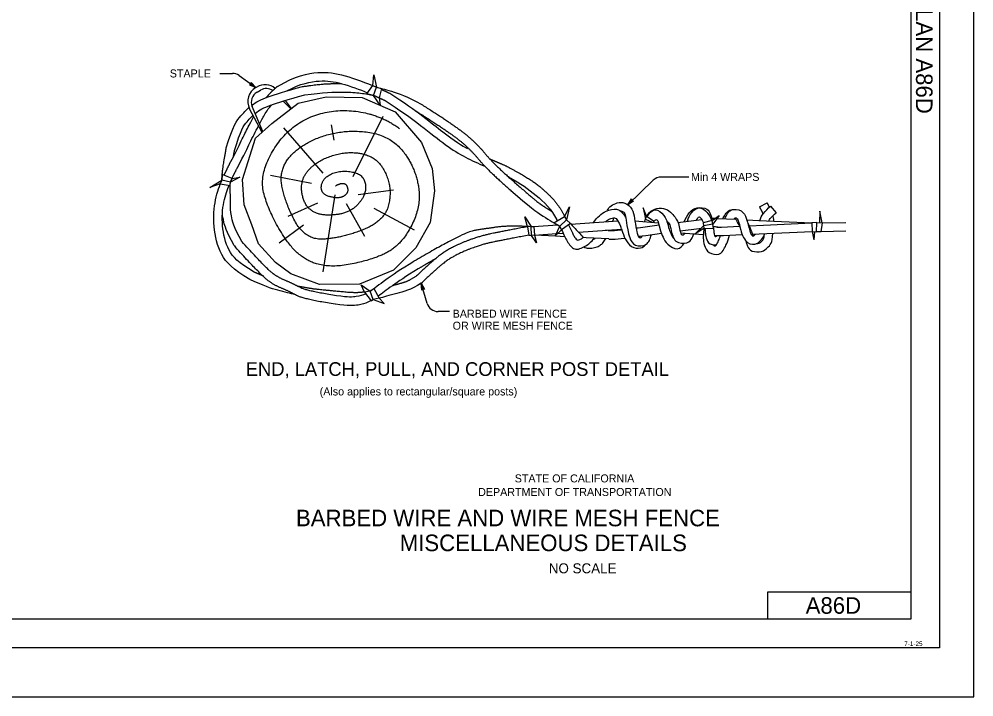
# Model space of a CAD drawing. Extents: x -894 to 866, y -472 to 714.
# Drawn here: x 31 to 866, y -472 to 121 of the extents above; entities that cross this region are included whole.
import ezdxf

# ---------------------------------------------------------------- set-up
doc = ezdxf.new("R2010")
doc.units = 0
for name, color, linetype in [('border_INSIDE-BORDER-anno', 7, 'Continuous'), ('border_PLOTTING-ELEMENTS', 7, 'Continuous'), ('border_rw_22x34_Cut_Lines', 7, 'Continuous'), ('border_SHEET', 7, 'Continuous'), ('border_WITHIN-BORDER-anno', 7, 'Continuous'), ('mc_FENCE', 7, 'Continuous'), ('mc_FENCE-anno', 7, 'Continuous')]:
    doc.layers.add(name, color=color, linetype=linetype)

msp = doc.modelspace()

# ---------------------------------------------------------------- linework, layer by layer
at = {"layer": 'border_PLOTTING-ELEMENTS'}
for points in [[(-894.04, -472.44), (865.96, -472.44), (865.96, 713.56), (-894.04, 713.56)], [(-864.04, 670.56), (835.96, 670.56), (835.96, -429.44), (-864.04, -429.44)]]:
    msp.add_lwpolyline(points, close=True, dxfattribs=at)
at = {"layer": 'border_rw_22x34_Cut_Lines'}
msp.add_lwpolyline([(-864.04, 670.56), (835.96, 670.56), (835.96, -429.44), (-864.04, -429.44)], close=True, dxfattribs=at)
at = {"layer": 'border_SHEET'}
for p, q in [((810.96, 645.56), (810.96, -404.44)), ((685.93, -404.44), (685.93, -380.44)), ((685.93, -380.44), (810.93, -380.44)), ((810.96, -404.44), (-814.04, -404.44))]:
    msp.add_line(p, q, dxfattribs=at)
at = {"layer": 'mc_FENCE'}
for p, q in [((238.2, 60.67), (239.23, 61.26)), ((257.23, 61.65), (256.18, 60.88)), ((278.92, 61.47), (279.85, 61.66)), ((341.17, 53.85), (343.53, 61)), ((239.25, 56.67), (242.32, 58.42)), ((354.42, 56.07), (355.23, 55.63)), ((243.59, 21.48), (232.77, 41.99)), ((244.35, 22.16), (235.02, 44.07)), ((262.04, 48.86), (268.72, 41.93)), ((263.7, 49.36), (269.18, 42.28)), ((323.29, -17.07), (349.51, 35.59)), ((297.07, -14.16), (262.56, 25.5)), ((306.71, 14.75), (304.24, 27.97)), ((212.17, 6.99), (212.36, 7.8)), ((456.53, -7.68), (457.09, -7.95)), ((286.77, -23.35), (250.91, -16.18)), ((215.89, -22.17), (208.46, -20.41)), ((307.38, -33.21), (296.85, -100.43)), ((327.77, -32.76), (358.47, -28.95)), ((292.14, -40.6), (266.15, -52.25)), ((317.24, -40.83), (333.15, -69.28)), ((678.58, -43.58), (685.21, -40.07)), ((341.22, -44.86), (376.62, -63.68)), ((688.03, -43.21), (692.97, -48.85)), ((503.95, -60.59), (509.64, -55.19)), ((578.82, -54.62), (584.68, -57.15)), ((579.86, -51.89), (586.36, -56.27)), ((733.34, -57.63), (753.89, -57.29)), ((279.82, -59.87), (258.53, -75.56)), ((546.27, -64.34), (543.96, -64.22)), ((557.63, -62.53), (557.71, -62.79)), ((591.78, -63.6), (591.79, -63.67)), ((600.97, -62.67), (600.98, -62.73)), ((637.71, -58.91), (629.65, -60.18)), ((724.65, -65.13), (725.88, -72.58)), ((726.56, -65.38), (725.88, -72.58)), ((732.29, -65.14), (754.01, -64.79)), ((500.02, -69.35), (481.73, -68.38)), ((508.24, -69.79), (500.02, -69.35)), ((526.87, -70.78), (524.23, -70.64)), ((546.78, -71.83), (526.87, -70.78)), ((646.76, -68.84), (646.99, -68.83)), ((219.36, -77.62), (220.39, -79.06)), ((382.79, -110.46), (383.96, -109.52)), ((340.79, -124.75), (338.08, -117.59)), ((346.12, -123.6), (340.79, -124.75))]:
    msp.add_line(p, q, dxfattribs=at)
for points in [[(340.4, 62.33), (341.19, 71.88), (343.53, 61)], [(341.17, 53.85), (335.12, 55.03), (340.4, 62.33), (343.53, 61)], [(343.53, 61), (347.95, 59.9), (346.07, 51.68), (341.17, 53.85)], [(346.07, 51.68), (346.74, 45.29), (341.17, 53.85)], [(215.89, -22.17), (217.42, -18.85), (208.87, -15.32), (208.46, -20.41)], [(207.13, -23.59), (198.03, -26.74), (208.46, -20.41)], [(208.46, -20.41), (207.13, -23.59), (215.82, -24.96), (215.89, -22.17)], [(217.42, -18.85), (224.26, -17.8), (215.89, -22.17)], [(508.16, -52.16), (512.34, -43.81), (509.64, -55.19)], [(579.86, -51.89), (576.76, -44.58), (578.82, -54.62)], [(733.34, -57.63), (731.39, -47.37), (730.92, -57.48)], [(475.7, -61.23), (473.34, -52.33), (478.75, -60.8)], [(503.95, -60.59), (498.83, -57.66), (508.16, -52.16), (509.64, -55.19)], [(509.64, -55.19), (513.13, -58.22), (505.52, -63.7), (503.95, -60.59)], [(513.61, -58.73), (554.6, -55.99)], [(569.61, -56.02), (590.12, -57.55)], [(598.08, -58.14), (599.33, -58.23)], [(607.25, -57.42), (628.06, -54.72)], [(637.13, -55.53), (643.3, -51.13), (637.71, -58.91)], [(641.36, -53.83), (657.77, -54.58)], [(667.47, -55.03), (677.99, -55.51)], [(677.99, -55.51), (724.3, -57.64)], [(681.98, -59.65), (724.3, -57.64)], [(728.51, -57.33), (733.34, -57.63), (732.24, -65.55), (728.47, -65.63)], [(478.75, -60.8), (475.7, -61.23), (476.76, -68.51), (479.22, -68.81)], [(481.23, -60.9), (502.04, -59.51)], [(505.52, -63.7), (500.23, -68.85), (503.95, -60.59)], [(502.11, -67.02), (506.76, -66.71)], [(520.2, -65.81), (557.75, -63.29)], [(557.16, -63.92), (557.81, -63.84)], [(570.68, -62.17), (572.53, -61.93)], [(572.53, -61.93), (590.72, -59.57)], [(598.21, -58.6), (599.45, -58.44)], [(600.49, -65.86), (601.65, -65.71)], [(600.6, -65.85), (601.7, -65.93)], [(609.1, -64.75), (625.88, -62.57)], [(609.57, -66.52), (629.45, -68)], [(629.91, -62.66), (622.35, -67.22), (629.65, -60.18)], [(625.88, -62.57), (627.37, -62.38)], [(640.96, -61.33), (641.26, -61.35)], [(642.2, -61.38), (643.64, -61.44)], [(645.15, -61.4), (661.07, -60.65)], [(669.45, -60.25), (681.98, -59.65)], [(678.24, -67.34), (724.65, -65.13)], [(481.73, -68.38), (483.54, -75.15), (479.22, -68.81)], [(481.73, -68.38), (501.02, -67.09)], [(557.68, -71.42), (560.83, -71.01)], [(572.63, -69.48), (579.02, -68.65)], [(579.02, -68.65), (592.81, -66.86)], [(639.09, -68.71), (639.45, -68.74)], [(646.99, -68.83), (663.4, -68.04)], [(672.37, -67.62), (678.24, -67.34)], [(333.32, -118.25), (330.24, -112.03), (338.08, -117.59)], [(338.08, -117.59), (341.48, -115.25), (346.12, -123.6)], [(338.08, -117.59), (333.32, -118.25), (338.87, -125.82), (340.79, -124.75)], [(340.79, -124.75), (350.47, -128.25), (346.12, -123.6)]]:
    msp.add_lwpolyline(points, dxfattribs=at)
for points in [[(252.16, 29.1), (275.12, 46.88), (299.52, 52.64), (331.05, 51.96), (359.85, 39.42), (382.9, 12.65), (392.39, -10.06), (394.36, -29.8), (390.7, -57.51), (378.16, -79.54), (358.5, -99.2), (328.67, -111.4), (293.76, -111.74), (268.68, -102.25), (255.46, -92.42), (240.55, -76.15), (234.79, -59.55), (228.01, -41.92), (226.65, -19.89), (231.4, -3.96), (237.84, 16.38)], [(638.29, -62.28), (637.13, -55.53), (629.4, -57.69), (629.91, -62.66)], [(724.3, -57.64), (724.65, -65.13), (728.47, -65.63), (728.51, -57.33)], [(481.23, -60.9), (481.73, -68.38), (479.22, -68.81), (478.75, -60.8)]]:
    msp.add_lwpolyline(points, close=True, dxfattribs=at)
for centre, radius, start, end in [((245.16, 48.52), 14, 119.80475, 207.79867), ((246.19, 49.11), 14, 50.48285, 119.80475), ((247.3, 49.75), 10, 55.17945, 119.80475), ((244.22, 47.99), 10, 119.80475, 203.05608), ((639.14, -113.79), 60, 89.58891, 92.25096), ((549.44, -4.42), 60, 266.97275, 277.39229), ((639.45, -121.31), 60, 87.37135, 91.2177), ((643.63, -29.44), 32, 265.74616, 272.72625), ((549.96, -11.92), 60, 266.96297, 277.39229), ((643.9, -8.9), 60, 265.74616, 272.72625)]:
    msp.add_arc(centre, radius, start, end, dxfattribs=at)
for points, degree in [([(257.23, 61.65), (272.67, 71.05), (294.49, 75.29), (314.44, 72.39), (334.64, 64.83), (343.53, 61)], 3), ([(265.28, 57.65), (277.33, 64.3), (295.33, 67.59), (311.82, 65.2), (329.05, 58.91), (335.89, 56.09)], 3), ([(234.62, 45.2), (238.34, 48.04), (247.12, 52.15), (263.61, 57.35), (278.92, 61.47)], 3), ([(247.19, 51.73), (249.66, 54.67), (252.6, 57.73), (256.18, 60.88)], 2), ([(279.85, 61.66), (295.14, 63.78), (305.26, 64.15), (312.95, 64.13)], 2), ([(343.53, 61), (345.92, 60.44), (355.49, 57.97), (370.27, 53.12), (382.67, 46.11)], 3), ([(347.77, 59.13), (349.97, 58.15), (352.19, 57.13), (354.42, 56.07)], 2), ([(237.6, 38.01), (241.29, 41.17), (248.91, 44.85), (265.71, 50.15), (280.87, 54.23)], 3), ([(280.87, 54.23), (296.88, 56.45), (316.98, 56.96), (330, 55.93), (337.82, 54.6), (341.17, 53.85)], 3), ([(341.17, 53.85), (344.45, 52.43), (347.81, 50.9), (351.22, 49.29)], 2), ([(355.23, 55.63), (380.45, 39.63), (403.24, 19.33), (419.36, 9.37), (423.14, 7.31)], 3), ([(212.36, 7.8), (218.03, 27.2), (225.51, 36.91), (231.55, 42.6), (232.21, 43.2)], 3), ([(241.48, 28.89), (241.84, 29.56), (244.46, 34.46), (247.57, 40.17), (251.77, 45.46)], 3), ([(351.22, 49.29), (375.91, 33.62), (406.87, 6.06), (426.34, -3.01), (438.4, -8.14)], 3), ([(382.67, 46.11), (406.23, 31.41), (429.73, 13.7), (446.43, -6.74), (466.18, -23.77)], 2), ([(215.19, -6.2), (221.77, 5.86), (226.54, 16.59), (232.28, 27.61), (236.27, 35.04), (236.36, 35.2)], 3), ([(219.56, 5.69), (224.84, 23.75), (230.75, 31.43), (235.59, 36.17), (235.76, 36.33)], 3), ([(237.73, 37.72), (237.87, 37.97), (238.01, 38.22), (238.15, 38.47)], 2), ([(307.83, -25.36), (315.9, -20.66), (319.93, -31.19), (310.97, -37.02), (294.61, -32.53), (296.4, -18.42), (312.31, -11.25), (333.15, -15.28), (334.94, -34.1), (317.69, -51.13), (284.52, -50.68), (275.34, -23.79), (289.45, -4.08), (319.03, 5.78), (345.92, -0.94), (357.8, -28.72), (350.41, -56.51), (312.76, -71.3), (280.72, -72.65), (262.56, -37.02), (258.76, -9.45), (279.59, 12.51), (315.45, 24.16), (353.99, 19.45), (376.4, -5.87), (383.57, -42.17), (365.19, -77.57), (338.98, -90.57), (299.99, -97.74), (272.42, -85.64), (249.57, -48.44), (240.83, -15.73), (264.36, 24.61), (301.56, 42.31), (345.92, 37.83), (363.85, 24.83)], 2), ([(377.22, 40.56), (377.8, 40.25), (378.39, 39.92), (378.98, 39.59)], 2), ([(378.7, 39.75), (401.98, 25.22), (424.5, 8.25), (441.03, -11.99), (461.29, -29.45)], 2), ([(221.77, -9.8), (228.5, 2.54), (232.85, 12.32), (237.83, 22.03), (240.58, 27.19)], 3), ([(208.46, -20.41), (208.76, -15.13), (209.63, -7.4), (212.17, 6.99)], 2), ([(218.61, 0.17), (218.89, 1.89), (219.21, 3.73), (219.56, 5.69)], 2), ([(210.48, -15.98), (211.91, -12.93), (213.49, -9.72), (215.19, -6.2)], 2), ([(442.74, -1.83), (446.79, -3.55), (451.31, -5.44), (456.53, -7.68)], 2), ([(457.09, -7.95), (471.9, -15.79), (486.6, -25.59), (503.2, -41.82), (507.69, -51.19)], 2), ([(215.89, -22.17), (217.6, -18.37), (219.62, -14.27), (221.94, -9.47)], 2), ([(232.85, -107.19), (217.99, -98.21), (206.43, -86.86), (200.41, -60.46), (202.12, -36.57), (206.68, -24.5), (208.46, -20.41)], 3), ([(236.73, -100.77), (222.62, -92.24), (213.25, -83.05), (207.97, -59.88), (209.49, -38.73), (213.35, -28.09), (214.74, -24.79)], 3), ([(225.94, -74.02), (219.05, -61.42), (215.98, -50.34), (216.15, -41.15), (215.77, -30.96), (215.82, -23.81), (215.89, -22.17)], 3), ([(459.17, -17.59), (469.97, -23.54), (482.9, -32.46), (497.01, -46.26), (500.93, -54.43)], 3), ([(466.18, -23.77), (481.91, -37.64), (489.91, -43.36), (496.82, -47.69)], 2), ([(461.22, -29.4), (477.35, -43.62), (490.01, -52.65), (499.97, -58.34), (503.95, -60.59)], 3), ([(545.23, -47.21), (545.57, -46.42), (547.16, -43.49), (552.73, -40.57), (558.51, -38.88), (566.92, -43.58), (568.96, -51.27), (569.85, -57.75), (570.49, -61.14)], 3), ([(687.21, -43.94), (686.69, -42.89), (686.04, -41.63), (685.21, -40.07)], 2), ([(533.37, -57.41), (534.85, -55.3), (538.61, -51.15), (543.56, -47.17), (554.56, -44.69), (558.67, -48.79), (561.05, -52.35), (561.54, -53.15)], 3), ([(556.7, -47.3), (557.04, -47.25), (558.13, -47.26), (560.49, -48.58), (561.59, -52.75), (562.45, -58.96), (563.13, -62.54)], 3), ([(578.82, -54.62), (579.15, -53.43), (580.43, -49.98), (586.39, -45.04), (595.24, -44.46), (600.94, -48.21), (604.62, -52.48), (607.44, -56.91), (608.32, -61.16)], 3), ([(580.23, -52.14), (581.89, -49.51), (586.89, -43.72), (596.02, -51.2), (597.62, -56.16), (599.05, -61.76)], 3), ([(612.68, -56.72), (613.71, -54.24), (616.68, -48.24), (623.36, -43.6), (633.88, -45.06), (635.68, -50.26), (636.88, -53.98), (637.13, -55.53)], 3), ([(615.6, -56.34), (616.2, -53.61), (618.61, -48.01), (626.62, -42.91), (633.33, -48.57), (635.6, -53.02), (636.65, -55.66)], 3), ([(646.51, -54.07), (646.91, -53.15), (648.27, -50.57), (651.94, -45.81), (655.73, -45.91), (656.61, -46.06)], 3), ([(648.2, -54.14), (648.4, -53.62), (649.59, -50.82), (652.88, -45.45), (663.6, -45.96), (667.43, -54.04), (668.25, -57.83), (669.46, -62.21)], 3), ([(681.73, -49.83), (681.15, -48.56), (680.26, -46.75), (678.58, -43.58)], 2), ([(678.72, -55.54), (679.4, -53.62), (681.44, -49.44), (685.83, -45.14), (688.03, -43.21)], 3), ([(686.68, -55.91), (686.92, -55.47), (688.34, -53.18), (690.93, -50.64), (692.97, -48.85)], 3), ([(219.36, -77.62), (212.05, -64.25), (209.95, -56.68), (209.12, -51.24), (209.02, -50.49)], 3), ([(500.95, -54.47), (501.2, -54.98), (501.44, -55.48), (501.68, -55.98)], 2), ([(507.69, -51.19), (508.38, -52.61), (509.03, -53.94), (509.64, -55.19)], 2), ([(513.13, -58.22), (515.41, -60.62), (518.78, -64.05), (521.14, -67.01), (522.51, -68.25), (524.23, -70.64)], 3), ([(543.87, -56.71), (544.99, -55.68), (547.37, -54), (552.18, -52.91), (553.97, -54.7), (556.87, -59.81), (557.63, -62.53)], 3), ([(550.36, -56.27), (550.54, -55.68), (550.83, -54.68), (551.07, -53.77), (551.17, -53.39)], 3), ([(577.85, -56.64), (578.09, -56.09), (578.41, -55.43), (578.76, -54.73), (578.82, -54.62)], 3), ([(585.73, -57.22), (586.32, -56.24), (587.91, -54.25), (589.56, -55.6), (590.41, -58.24), (591.78, -63.6)], 3), ([(597.17, -55.38), (597.65, -55.91), (599, -57.62), (600.38, -59.77), (600.97, -62.67)], 3), ([(623.57, -55.31), (623.76, -54.81), (624.55, -53.12), (626, -52.2), (627.48, -53.44), (628.69, -55.91), (629.4, -57.69)], 3), ([(656.2, -54.51), (656.46, -54.11), (657.27, -53.17), (658.75, -53.24), (660.28, -56.47), (660.96, -59.62), (662.24, -64.22)], 3), ([(656.75, -53.81), (657.07, -53.93), (657.97, -54.57), (658.69, -56.34), (659.67, -58.39), (661.42, -61.21)], 3), ([(668.37, -58.2), (668.57, -58.5), (668.77, -58.83), (669, -59.18)], 2), ([(691.02, -56.11), (690.99, -55.04), (690.86, -53.33), (690.51, -51.88), (690.35, -51.3)], 3), ([(477.22, -61.03), (459.76, -59.96), (438.1, -62.96), (419.85, -65.91), (376.44, -91.36)], 2), ([(475.39, -61.14), (450.78, -65.73), (432.81, -69.61), (410.12, -78.43), (393.78, -89.45), (378.72, -104.16)], 2), ([(505.38, -63.77), (507.51, -68.31), (509.88, -73.38), (516.25, -82.94), (526.75, -78.27), (531.55, -74.33), (533.82, -71.15)], 3), ([(511.59, -59.33), (514.1, -64.72), (516.1, -69.2), (518.98, -73.51), (522.22, -72.07), (524.04, -70.78), (524.23, -70.64)], 3), ([(557.76, -62.93), (559.21, -67.19), (560.53, -71.14), (566.06, -79.67), (575.21, -80.33), (577.92, -77.93), (578.72, -76.84)], 3), ([(563.12, -62.49), (563.88, -66.64), (564.48, -70), (568.73, -78.97), (580.93, -77.62), (582.91, -72.02), (583.96, -68.01)], 3), ([(570.49, -61.14), (571.26, -65.31), (571.68, -67.69), (573.22, -70.93), (575.16, -70.71), (575.63, -69.98), (575.92, -69.05)], 3), ([(591.79, -63.67), (592.45, -66.17), (594.16, -70.2), (597.07, -76.41), (607.43, -82.56), (611.23, -77.74), (612.55, -75.43)], 3), ([(599.05, -61.76), (599.57, -63.73), (601.01, -67.14), (602.41, -70.12), (603.4, -71.16), (603.59, -71.33)], 3), ([(600.98, -62.73), (601.94, -67.17), (603.79, -75.91), (616.73, -75.91), (619.76, -70.92), (620.89, -67.68), (620.99, -67.37)], 3), ([(608.32, -61.16), (609.27, -65.61), (609.87, -68.41), (612.15, -68.41), (613.04, -67.41), (613.35, -66.8)], 3), ([(629.85, -63.7), (629.5, -67.09), (629.11, -70.91), (630.02, -77.2), (633.1, -84.56), (644.35, -86.39), (647.61, -80.24), (649.69, -76.44), (651.56, -71.39), (652.32, -68.57)], 3), ([(629.91, -62.66), (629.89, -63.07), (629.86, -63.5), (629.83, -63.94)], 2), ([(630.77, -62.63), (630.85, -63.23), (631.01, -65.16), (631.47, -69), (632.84, -75.87), (638.59, -77.15), (640.79, -77.07)], 3), ([(638.29, -62.28), (638.33, -62.69), (638.5, -64.6), (638.88, -67.82), (639.26, -69.73), (640.41, -69.89), (640.9, -69.38), (641.21, -68.84)], 3), ([(662.12, -63.75), (663.14, -68.59), (667.64, -77.17), (677.13, -76.69), (681.65, -71.11), (683.1, -67.11)], 3), ([(666.32, -73.14), (666.4, -73.38), (666.93, -74.95), (667.74, -77.78), (670.91, -83.2), (681.37, -83.49), (685.33, -79.54), (689.04, -76.13), (689.9, -71.53), (690.31, -66.76)], 3), ([(669, -59.18), (670.6, -62.97), (671.71, -65.35), (672.19, -67.12), (672.74, -68.73), (672.9, -69.2)], 3), ([(669.46, -62.21), (670.26, -66.03), (672.05, -69.44), (673.4, -69.37), (674.54, -68.09), (674.89, -67.5)], 3), ([(308.79, -121.42), (282.58, -117.45), (270.65, -110.89), (257.2, -105.36), (246.3, -96.42), (225.94, -74.02)], 2), ([(476.76, -68.51), (452.26, -73.09), (434.97, -76.82), (413.62, -85.12), (398.53, -95.29), (383.96, -109.52)], 2), ([(524.89, -78.79), (525.19, -78.94), (526.97, -79.74), (530.47, -79.99), (535.84, -79.3), (539.5, -77.26), (541.67, -75.35), (543.57, -72.47), (544.05, -71.69)], 3), ([(533.23, -71.95), (533.92, -71.75), (534.44, -71.49), (534.88, -71.2)], 2), ([(573.77, -70.59), (573.79, -70.52), (573.96, -70.14), (574.14, -69.69), (574.3, -69.26)], 3), ([(638.11, -76.87), (638.24, -77.09), (638.83, -77.89), (640.24, -78.12), (641.01, -76.67), (642.7, -73.6), (644, -70.19), (644.41, -68.9)], 3), ([(675.97, -75.73), (676.58, -75.85), (678.43, -75.82), (680.14, -74.12), (682, -72.41), (682.41, -70.73), (682.65, -68.25)], 3), ([(307.67, -128.84), (280.13, -124.67), (267.41, -117.67), (253.31, -111.87), (241.12, -101.87), (220.39, -79.06)], 2), ([(376.25, -91.47), (364.8, -98.65), (350.26, -108.35), (341.64, -115.3), (338.08, -117.59)], 3), ([(395.84, -88.87), (391.22, -91.45), (386.05, -94.42), (380.23, -97.83)], 2), ([(380.23, -97.83), (368.88, -104.95), (356.66, -113.09), (348.2, -119.69), (345.15, -121.86)], 3), ([(271.85, -120.19), (269.38, -119.69), (257.26, -116.96), (245.29, -113), (232.83, -107.22)], 3), ([(244.75, -104.26), (242.21, -103.22), (239.55, -102.06), (236.73, -100.77)], 2), ([(378.72, -104.16), (371.96, -108.52), (364.83, -110.79), (357.44, -112.83)], 2), ([(318.38, -118.5), (297.28, -116.59), (284.88, -115.12), (274.4, -113.07)], 2), ([(382.79, -110.46), (373.42, -116.5), (361.46, -119.46), (348.92, -122.93), (346.12, -123.6)], 3), ([(340.79, -124.75), (340.73, -124.79), (336.4, -127.36), (328.54, -129.86), (319.22, -130.54), (307.7, -128.84)], 3), ([(334.37, -119.68), (331.77, -120.93), (326.12, -122.52), (319.5, -123), (308.79, -121.42)], 3), ([(333.32, -118.25), (328.93, -118.73), (324.04, -118.89), (318.38, -118.5)], 2)]:
    msp.add_open_spline(points, degree=degree, dxfattribs=at)
at = {"layer": 'mc_FENCE-anno'}
for p, q in [((206.83, 73), (217.71, 73)), ((223.52, 71.14), (238.2, 60.67)), ((585.67, -20.46), (563.29, -41.83)), ((616.76, -17.69), (592.58, -17.69)), ((388, -128.16), (382.79, -110.46)), ((407.37, -135.34), (397.59, -135.34))]:
    msp.add_line(p, q, dxfattribs=at)
for points in [[(232.63, 63.03), (238.2, 60.67), (234.15, 65.17), (234.12, 64.76), (237.09, 61.47), (233, 63.19), (233.37, 63.35), (235.99, 62.25), (234.09, 64.35), (234.06, 63.95), (234.88, 63.04), (233.74, 63.52), (234.03, 63.64), (234.15, 65.17), (234.03, 63.64)], [(568.47, -38.71), (563.29, -41.83), (566.65, -36.81), (566.74, -37.2), (564.27, -40.88), (568.08, -38.6), (567.68, -38.49), (565.25, -39.95), (566.83, -37.6), (566.92, -38), (566.24, -39.02), (567.29, -38.38), (566.99, -38.3), (566.65, -36.81), (566.99, -38.3)], [(383.19, -116.5), (382.79, -110.46), (385.71, -115.76), (385.32, -115.65), (383.18, -111.77), (383.47, -116.2), (383.74, -115.9), (383.55, -113.07), (384.92, -115.55), (384.53, -115.45), (383.93, -114.37), (384.02, -115.6), (384.23, -115.37), (385.71, -115.76), (384.23, -115.37)]]:
    msp.add_lwpolyline(points, close=True, dxfattribs=at)
for centre, start, end in [((217.71, 63), 54.51186, 90), ((592.58, -27.69), 90, 133.67356), ((397.59, -125.34), 196.41114, 270)]:
    msp.add_arc(centre, 10, start, end, dxfattribs=at)

# ---------------------------------------------------------------- texts
at = {"layer": 'border_INSIDE-BORDER-anno'}
for s, height, p in [('STATE OF CALIFORNIA', 7, (464.52, -284.77)), ('DEPARTMENT OF TRANSPORTATION', 7, (432.52, -296.67)), ('BARBED WIRE AND WIRE MESH FENCE', 14.5, (273.26, -323.17)), ('MISCELLANEOUS DETAILS', 14.5, (363.97, -344.92)), ('NO SCALE', 8.75, (494.3, -364.3))]:
    msp.add_text(s, height=height, dxfattribs=at).set_placement(p)
at = {"layer": 'border_WITHIN-BORDER-anno'}
msp.add_text('2025 STANDARD PLAN A86D', height=14.5, rotation=270, dxfattribs=at).set_placement((815.33, 302.79))
for s, height, p in [('A86D', 14.5, (718.86, -399.69)), ('7-1-25', 4, (805.09, -427.86))]:
    msp.add_text(s, height=height, dxfattribs=at).set_placement(p)
at = {"layer": 'mc_FENCE-anno'}
for s, height, p in [('STAPLE', 7, (162.94, 69.5)), ('Min 4 WRAPS', 7, (618.63, -21.02)), ('BARBED WIRE FENCE', 7, (410.25, -140.67)), ('OR WIRE MESH FENCE', 7, (410.25, -151.17)), ('END, LATCH, PULL, AND CORNER POST DETAIL', 12, (229.35, -191.6)), ('(Also applies to rectangular/square posts)', 7, (294, -208.7))]:
    msp.add_text(s, height=height, dxfattribs=at).set_placement(p)

doc.saveas('drawing.dxf')
